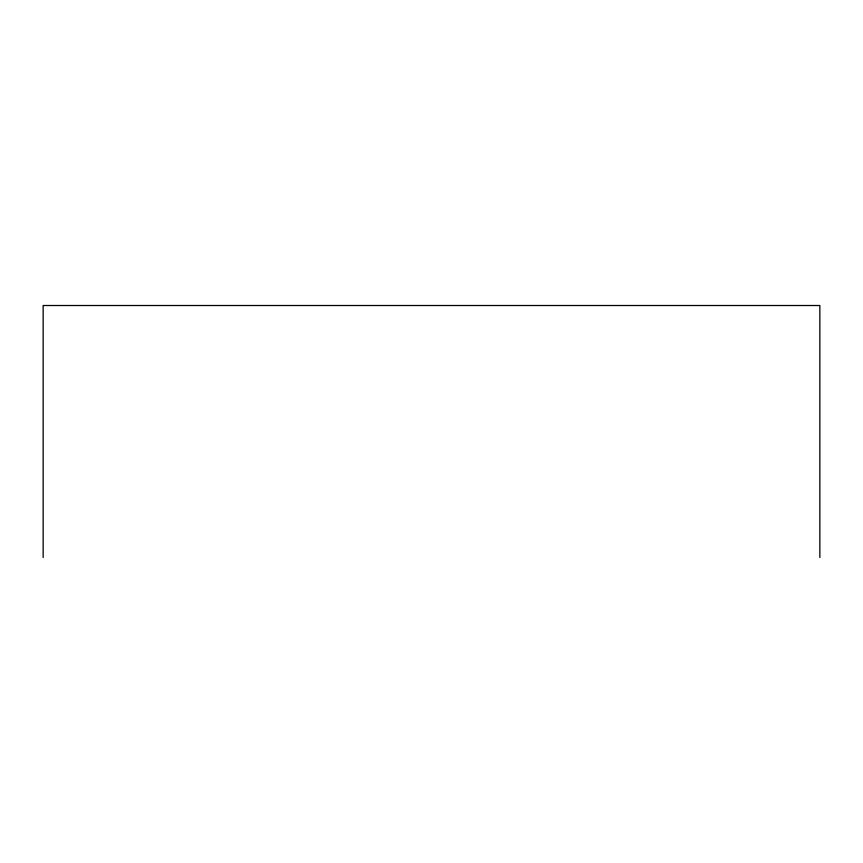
<?xml version="1.0" encoding="UTF-8"?>
<svg xmlns="http://www.w3.org/2000/svg" width="863" height="863" viewBox="0 0 863 863"><rect width="100%" height="100%" fill="white"/><g stroke="black" fill="none" stroke-linecap="round" stroke-linejoin="round"><path stroke-width="1.29" d="M819.85 557.487L819.85 305.513L43.15 305.513L43.15 557.487"/></g></svg>
